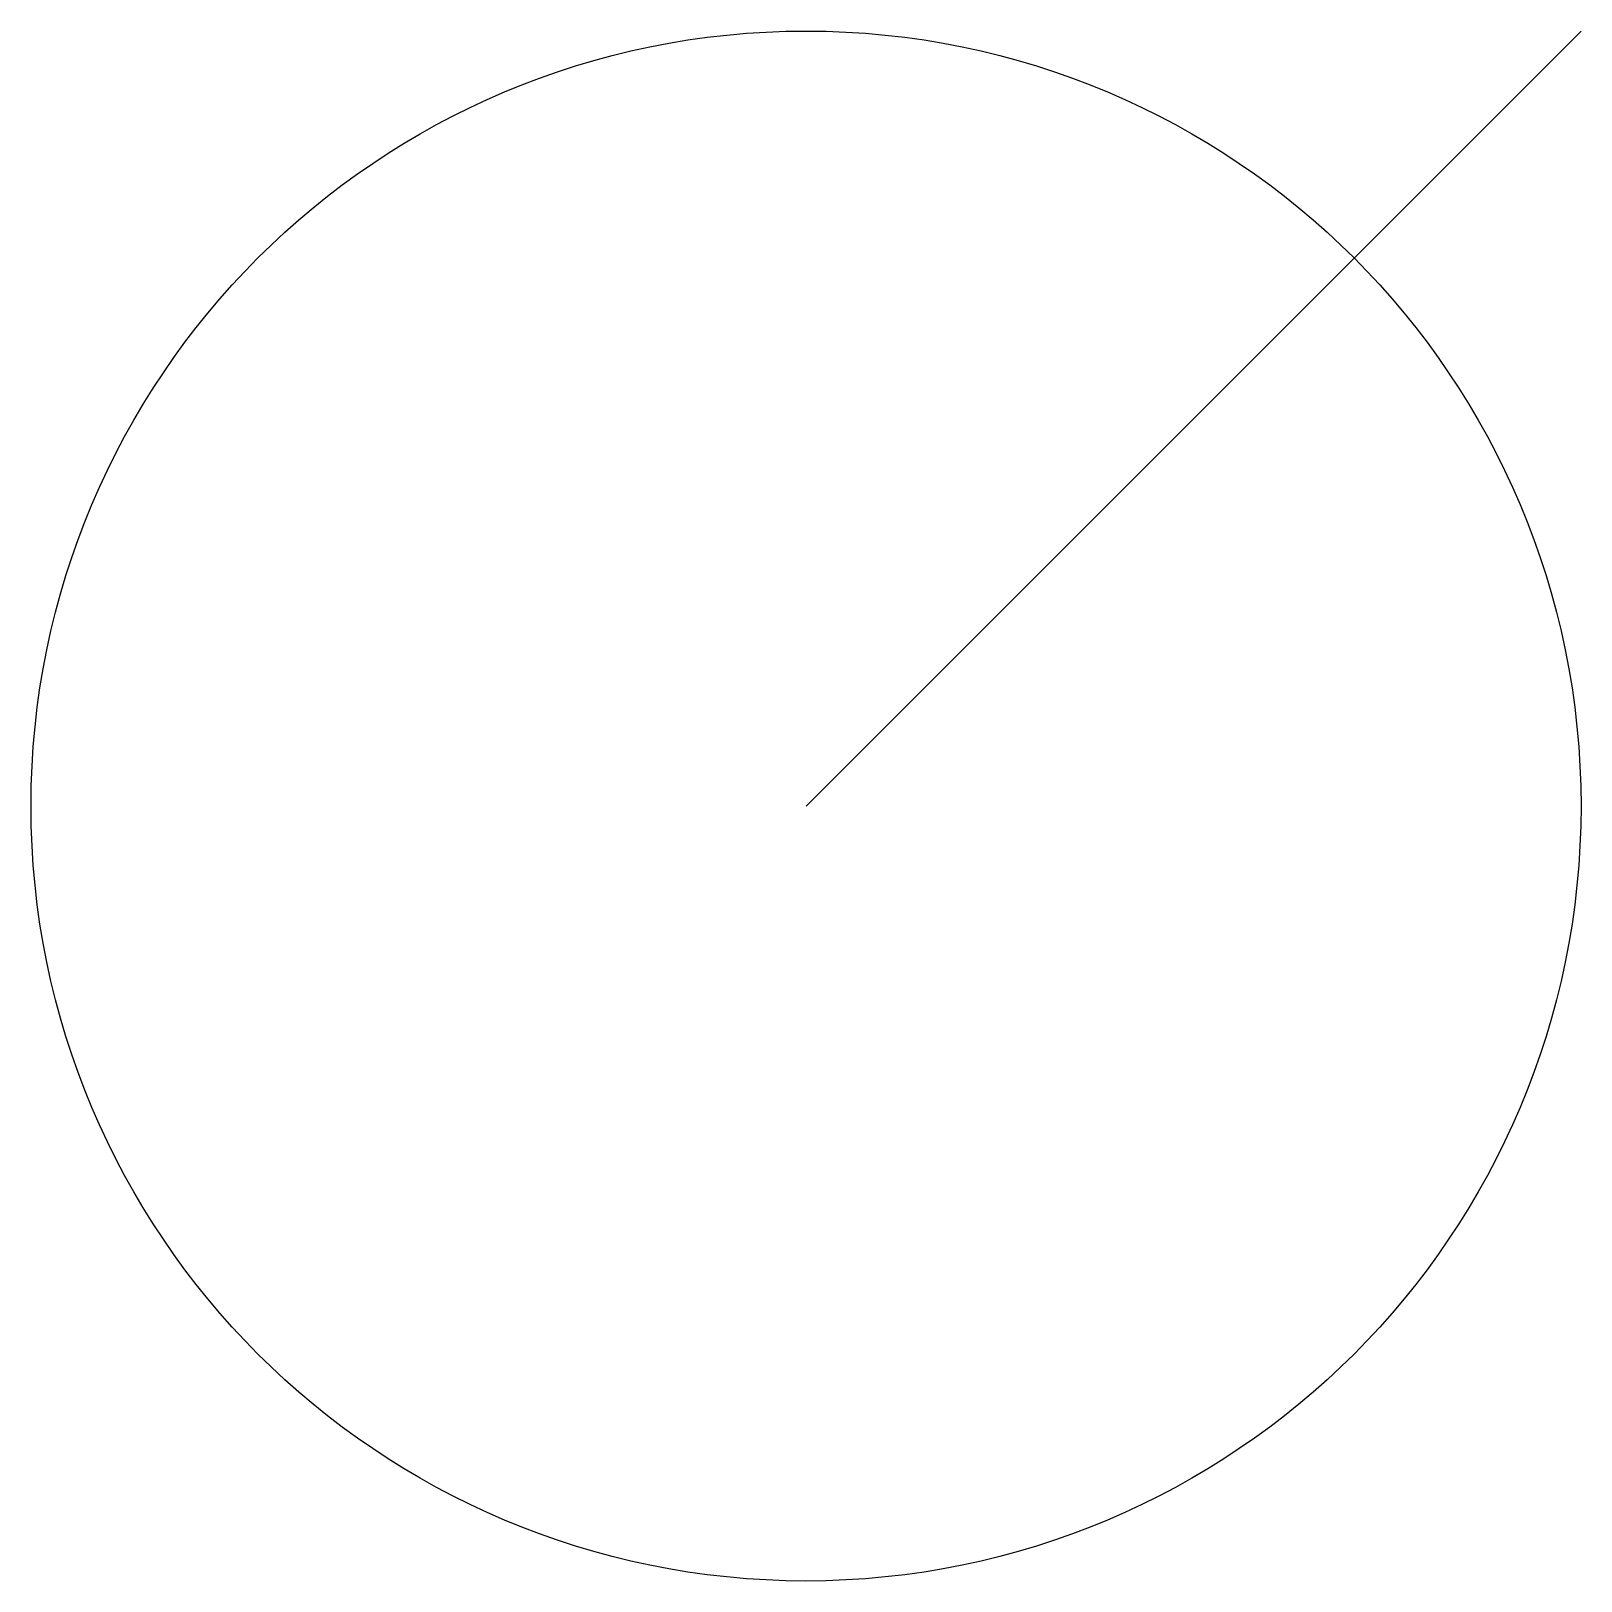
# Model space of a CAD drawing. Header units: metres. Extents: x -1 to 1, y -1 to 1.
import ezdxf

# ---------------------------------------------------------------- set-up
doc = ezdxf.new("R2010")
doc.units = ezdxf.units.M

msp = doc.modelspace()

# ---------------------------------------------------------------- linework, layer by layer
at = {"layer": 'Edges'}
msp.add_line((0, 0), (1, 1), dxfattribs=at)
msp.add_line((0, 0), (1, 1), dxfattribs=at)
msp.add_line((0, 0), (1, 1), dxfattribs=at)
msp.add_line((0, 0), (1, 1), dxfattribs=at)
msp.add_line((0, 0), (1, 1), dxfattribs=at)
msp.add_line((0, 0), (1, 1), dxfattribs=at)
msp.add_line((0, 0), (1, 1), dxfattribs=at)
msp.add_line((0, 0), (1, 1), dxfattribs=at)
at = {"layer": 'Nodes'}
msp.add_circle((0, 0), 1, dxfattribs=at)
msp.add_circle((0, 0), 1, dxfattribs=at)
msp.add_circle((0, 0), 1, dxfattribs=at)
msp.add_circle((0, 0), 1, dxfattribs=at)
msp.add_circle((0, 0), 1, dxfattribs=at)
msp.add_circle((0, 0), 1, dxfattribs=at)
msp.add_circle((0, 0), 1, dxfattribs=at)
msp.add_circle((0, 0), 1, dxfattribs=at)
msp.add_circle((0, 0), 1, dxfattribs=at)

doc.saveas('drawing.dxf')
